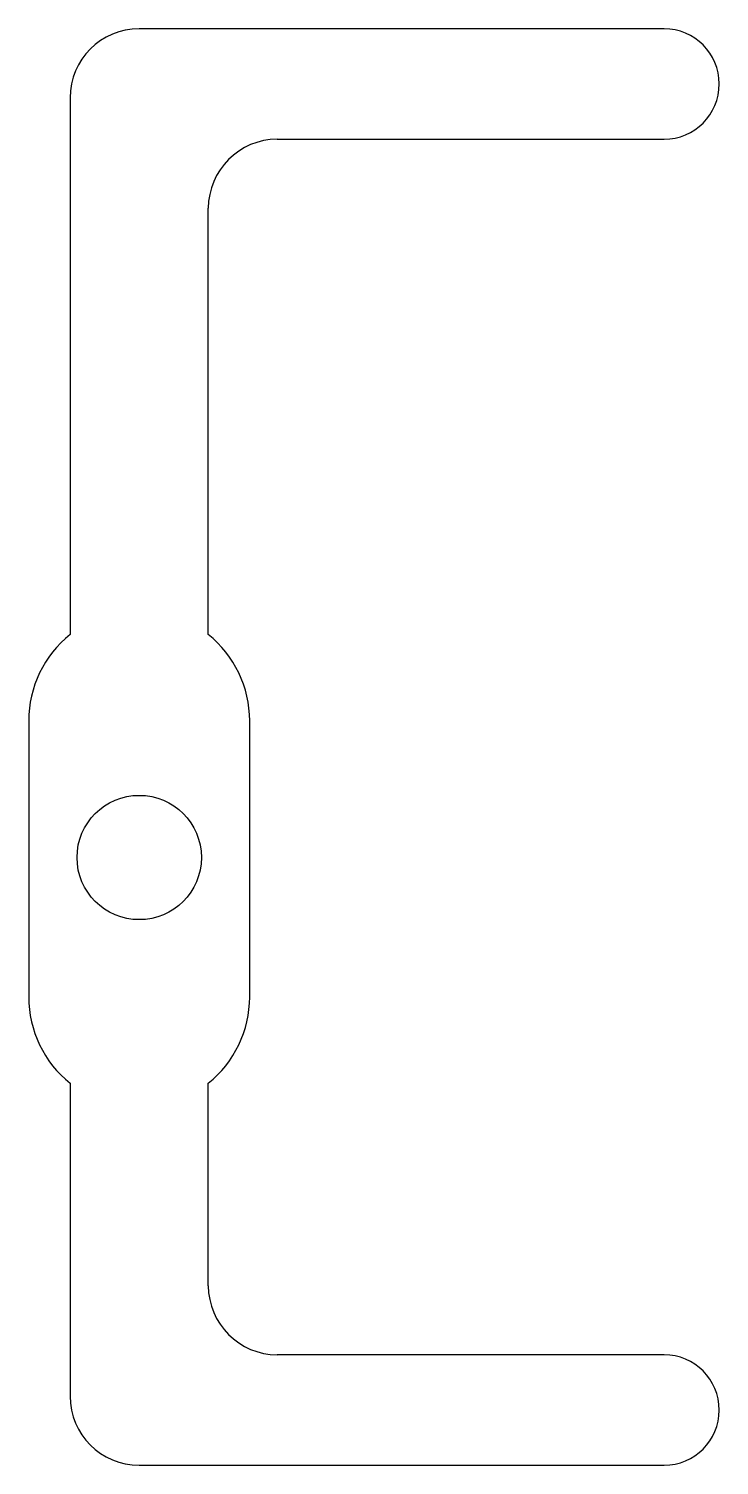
# Model space of a CAD drawing. Header units: millimetres. Extents: x -34 to 16, y -44 to 60.
import ezdxf

# ---------------------------------------------------------------- set-up
doc = ezdxf.new("R2010")
doc.units = ezdxf.units.MM
doc.layers.add('Shape2DView001', color=7, linetype='CONTINUOUS')

msp = doc.modelspace()

# ---------------------------------------------------------------- linework, layer by layer
at = {"layer": 'Shape2DView001'}
for p, q in [((12.3, 60), (-25.7, 60)), ((-30.7, 55), (-30.7, 16.145)), ((-15.7, 52), (12.3, 52)), ((-20.7, 16.145), (-20.7, 47)), ((-33.7, 9.9), (-33.7, -10.1)), ((-17.7, -10.1), (-17.7, 9.9)), ((-30.7, -16.345), (-30.7, -39)), ((-20.7, -31), (-20.7, -16.345)), ((12.3, -36), (-15.7, -36)), ((-25.7, -44), (12.3, -44))]:
    msp.add_line(p, q, dxfattribs=at)
msp.add_circle((-25.7, 0), 4.5, dxfattribs=at)
for centre, radius, start, end in [((-25.7, 55), 5, 90, 180), ((12.3, 56), 4, -90, 90), ((-15.7, 47), 5, 90, 180), ((-25.7, 9.9), 8, 128.682, 180), ((-25.7, 9.9), 8, 0, 51.3178), ((-25.7, -10.1), 8, -180, -128.682), ((-25.7, -10.1), 8, -51.3178, 0), ((-15.7, -31), 5, 180, -90), ((12.3, -40), 4, -90, 90), ((-25.7, -39), 5, 180, -90)]:
    msp.add_arc(centre, radius, start, end, dxfattribs=at)

doc.saveas('drawing.dxf')
